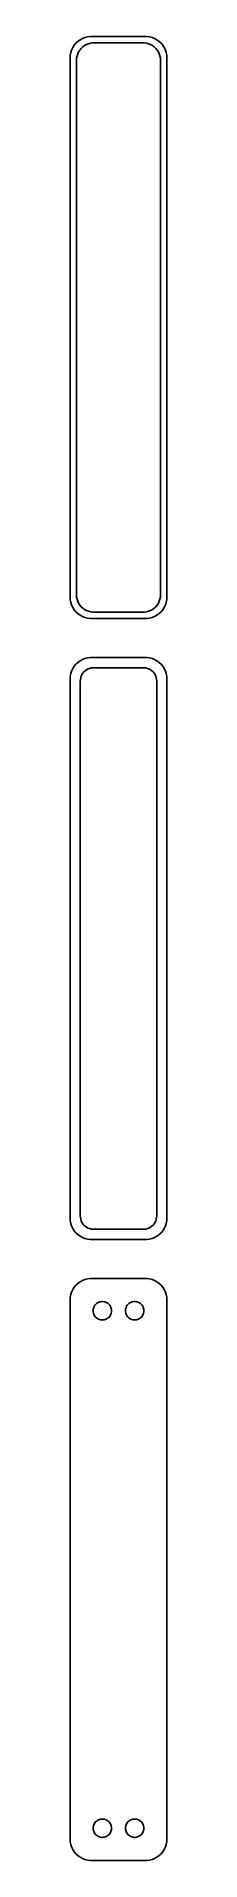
# Model space of a CAD drawing. Header units: metres. Extents: x -11 to 11, y 365 to 787.
import ezdxf

# ---------------------------------------------------------------- set-up
doc = ezdxf.new("R2010")
doc.units = ezdxf.units.M

msp = doc.modelspace()

# ---------------------------------------------------------------- linework, layer by layer
for p, q in [((-8.37889, 787.024), (-8.92912, 786.722)), ((-7.79507, 787.255), (-8.37889, 787.024)), ((-7.1869, 787.411), (-7.79507, 787.255)), ((-6.56395, 787.49), (-7.1869, 787.411)), ((6.56395, 787.49), (-6.56395, 787.49)), ((7.1869, 787.411), (6.56395, 787.49)), ((7.79507, 787.255), (7.1869, 787.411)), ((8.37889, 787.024), (7.79507, 787.255)), ((8.92912, 786.722), (8.37889, 787.024)), ((-11.2106, 783.127), (-11.25, 782.5)), ((-11.0929, 783.743), (-11.2106, 783.127)), ((-10.8989, 784.341), (-11.0929, 783.743)), ((-10.6315, 784.909), (-10.8989, 784.341)), ((-10.2951, 785.439), (-10.6315, 784.909)), ((-9.89484, 785.923), (-10.2951, 785.439)), ((-9.43712, 786.353), (-9.89484, 785.923)), ((-9.71844, 782.501), (-9.62433, 782.995)), ((-9.62433, 782.995), (-9.4691, 783.472)), ((-9.4691, 783.472), (-9.25522, 783.927)), ((-8.92912, 786.722), (-9.43712, 786.353)), ((-9.25522, 783.927), (-8.98605, 784.351)), ((-8.98605, 784.351), (-8.66586, 784.738)), ((-8.66586, 784.738), (-8.29968, 785.082)), ((-8.29968, 785.082), (-7.8933, 785.377)), ((-7.8933, 785.377), (-7.45311, 785.619)), ((-7.45311, 785.619), (-6.98605, 785.804)), ((-6.98605, 785.804), (-6.49951, 785.929)), ((-6.49951, 785.929), (-6.00116, 785.992)), ((-6.00116, 785.992), (6.00116, 785.992)), ((6.00116, 785.992), (6.49951, 785.929)), ((6.49951, 785.929), (6.98605, 785.804)), ((6.98605, 785.804), (7.45311, 785.619)), ((7.45311, 785.619), (7.8933, 785.377)), ((7.8933, 785.377), (8.29968, 785.082)), ((8.29968, 785.082), (8.66586, 784.738)), ((8.66586, 784.738), (8.98605, 784.351)), ((9.43712, 786.353), (8.92912, 786.722)), ((8.98605, 784.351), (9.25522, 783.927)), ((9.25522, 783.927), (9.4691, 783.472)), ((9.89484, 785.923), (9.43712, 786.353)), ((9.4691, 783.472), (9.62433, 782.995)), ((9.62433, 782.995), (9.71844, 782.501)), ((10.2951, 785.439), (9.89484, 785.923)), ((10.6315, 784.909), (10.2951, 785.439)), ((10.8989, 784.341), (10.6315, 784.909)), ((11.0929, 783.743), (10.8989, 784.341)), ((11.2106, 783.127), (11.0929, 783.743)), ((11.25, 782.5), (11.2106, 783.127)), ((-11.25, 782.5), (-11.25, 657.5)), ((-9.75, 782), (-9.71844, 782.501)), ((-9.75, 658), (-9.75, 782)), ((9.71844, 782.501), (9.75, 782)), ((9.75, 782), (9.75, 658)), ((11.25, 657.5), (11.25, 782.5)), ((-11.25, 657.5), (-11.2106, 656.873)), ((-11.2106, 656.873), (-11.0929, 656.257)), ((-11.0929, 656.257), (-10.8989, 655.659)), ((-10.8989, 655.659), (-10.6315, 655.091)), ((-9.71844, 657.499), (-9.75, 658)), ((-9.62433, 657.005), (-9.71844, 657.499)), ((-9.4691, 656.528), (-9.62433, 657.005)), ((-9.25522, 656.073), (-9.4691, 656.528)), ((-8.98605, 655.649), (-9.25522, 656.073)), ((-8.66586, 655.262), (-8.98605, 655.649)), ((8.98605, 655.649), (8.66586, 655.262)), ((9.25522, 656.073), (8.98605, 655.649)), ((9.4691, 656.528), (9.25522, 656.073)), ((9.62433, 657.005), (9.4691, 656.528)), ((9.71844, 657.499), (9.62433, 657.005)), ((9.75, 658), (9.71844, 657.499)), ((10.6315, 655.091), (10.8989, 655.659)), ((10.8989, 655.659), (11.0929, 656.257)), ((11.0929, 656.257), (11.2106, 656.873)), ((11.2106, 656.873), (11.25, 657.5)), ((-10.6315, 655.091), (-10.2951, 654.561)), ((-10.2951, 654.561), (-9.89484, 654.077)), ((-9.89484, 654.077), (-9.43712, 653.647)), ((-9.43712, 653.647), (-8.92912, 653.278)), ((-8.92912, 653.278), (-8.37889, 652.976)), ((-8.29968, 654.918), (-8.66586, 655.262)), ((-8.37889, 652.976), (-7.79507, 652.745)), ((-7.8933, 654.623), (-8.29968, 654.918)), ((-7.45311, 654.381), (-7.8933, 654.623)), ((-7.79507, 652.745), (-7.1869, 652.589)), ((-6.98605, 654.196), (-7.45311, 654.381)), ((-7.1869, 652.589), (-6.56395, 652.51)), ((-6.49951, 654.071), (-6.98605, 654.196)), ((-6.56395, 652.51), (6.56395, 652.51)), ((-6.00116, 654.008), (-6.49951, 654.071)), ((6.00116, 654.008), (-6.00116, 654.008)), ((6.49951, 654.071), (6.00116, 654.008)), ((6.98605, 654.196), (6.49951, 654.071)), ((6.56395, 652.51), (7.1869, 652.589)), ((7.45311, 654.381), (6.98605, 654.196)), ((7.1869, 652.589), (7.79507, 652.745)), ((7.8933, 654.623), (7.45311, 654.381)), ((7.79507, 652.745), (8.37889, 652.976)), ((8.29968, 654.918), (7.8933, 654.623)), ((8.66586, 655.262), (8.29968, 654.918)), ((8.37889, 652.976), (8.92912, 653.278)), ((8.92912, 653.278), (9.43712, 653.647)), ((9.43712, 653.647), (9.89484, 654.077)), ((9.89484, 654.077), (10.2951, 654.561)), ((10.2951, 654.561), (10.6315, 655.091)), ((-8.37889, 643.024), (-8.92912, 642.722)), ((-7.79507, 643.255), (-8.37889, 643.024)), ((-7.1869, 643.411), (-7.79507, 643.255)), ((-6.56395, 643.49), (-7.1869, 643.411)), ((6.56395, 643.49), (-6.56395, 643.49)), ((7.1869, 643.411), (6.56395, 643.49)), ((7.79507, 643.255), (7.1869, 643.411)), ((8.37889, 643.024), (7.79507, 643.255)), ((8.92912, 642.722), (8.37889, 643.024)), ((-11.2106, 639.127), (-11.25, 638.5)), ((-11.0929, 639.743), (-11.2106, 639.127)), ((-10.8989, 640.341), (-11.0929, 639.743)), ((-10.6315, 640.909), (-10.8989, 640.341)), ((-10.2951, 641.439), (-10.6315, 640.909)), ((-9.89484, 641.923), (-10.2951, 641.439)), ((-9.43712, 642.353), (-9.89484, 641.923)), ((-8.92912, 642.722), (-9.43712, 642.353)), ((-8.83836, 638.39), (-8.76512, 638.774)), ((-8.76512, 638.774), (-8.64432, 639.146)), ((-8.64432, 639.146), (-8.47786, 639.5)), ((-8.47786, 639.5), (-8.2684, 639.83)), ((-8.2684, 639.83), (-8.01921, 640.131)), ((-8.01921, 640.131), (-7.73424, 640.399)), ((-7.73424, 640.399), (-7.41798, 640.628)), ((-7.41798, 640.628), (-7.07541, 640.817)), ((-7.07541, 640.817), (-6.71194, 640.961)), ((-6.71194, 640.961), (-6.3333, 641.058)), ((-6.3333, 641.058), (-5.94545, 641.107)), ((-5.94545, 641.107), (5.94545, 641.107)), ((5.94545, 641.107), (6.3333, 641.058)), ((6.3333, 641.058), (6.71194, 640.961)), ((6.71194, 640.961), (7.07541, 640.817)), ((7.07541, 640.817), (7.41798, 640.628)), ((7.41798, 640.628), (7.73424, 640.399)), ((7.73424, 640.399), (8.01921, 640.131)), ((8.01921, 640.131), (8.2684, 639.83)), ((8.2684, 639.83), (8.47786, 639.5)), ((8.47786, 639.5), (8.64432, 639.146)), ((8.64432, 639.146), (8.76512, 638.774)), ((8.76512, 638.774), (8.83836, 638.39)), ((9.43712, 642.353), (8.92912, 642.722)), ((9.89484, 641.923), (9.43712, 642.353)), ((10.2951, 641.439), (9.89484, 641.923)), ((10.6315, 640.909), (10.2951, 641.439)), ((10.8989, 640.341), (10.6315, 640.909)), ((11.0929, 639.743), (10.8989, 640.341)), ((11.2106, 639.127), (11.0929, 639.743)), ((11.25, 638.5), (11.2106, 639.127)), ((-11.25, 638.5), (-11.25, 513.5)), ((-8.86292, 638), (-8.83836, 638.39)), ((-8.86292, 514), (-8.86292, 638)), ((8.83836, 638.39), (8.86292, 638)), ((8.86292, 638), (8.86292, 514)), ((11.25, 513.5), (11.25, 638.5)), ((-11.25, 513.5), (-11.2106, 512.873)), ((-11.2106, 512.873), (-11.0929, 512.257)), ((-11.0929, 512.257), (-10.8989, 511.659)), ((-8.83836, 513.61), (-8.86292, 514)), ((-8.76512, 513.226), (-8.83836, 513.61)), ((-8.64432, 512.854), (-8.76512, 513.226)), ((-8.47786, 512.5), (-8.64432, 512.854)), ((-8.2684, 512.17), (-8.47786, 512.5)), ((-8.01921, 511.869), (-8.2684, 512.17)), ((-7.73424, 511.601), (-8.01921, 511.869)), ((8.01921, 511.869), (7.73424, 511.601)), ((8.2684, 512.17), (8.01921, 511.869)), ((8.47786, 512.5), (8.2684, 512.17)), ((8.64432, 512.854), (8.47786, 512.5)), ((8.76512, 513.226), (8.64432, 512.854)), ((8.83836, 513.61), (8.76512, 513.226)), ((8.86292, 514), (8.83836, 513.61)), ((10.8989, 511.659), (11.0929, 512.257)), ((11.0929, 512.257), (11.2106, 512.873)), ((11.2106, 512.873), (11.25, 513.5)), ((-10.8989, 511.659), (-10.6315, 511.091)), ((-10.6315, 511.091), (-10.2951, 510.561)), ((-10.2951, 510.561), (-9.89484, 510.077)), ((-9.89484, 510.077), (-9.43712, 509.647)), ((-9.43712, 509.647), (-8.92912, 509.278)), ((-8.92912, 509.278), (-8.37889, 508.976)), ((-8.37889, 508.976), (-7.79507, 508.745)), ((-7.79507, 508.745), (-7.1869, 508.589)), ((-7.41798, 511.372), (-7.73424, 511.601)), ((-7.07541, 511.183), (-7.41798, 511.372)), ((-7.1869, 508.589), (-6.56395, 508.51)), ((-6.71194, 511.039), (-7.07541, 511.183)), ((-6.3333, 510.942), (-6.71194, 511.039)), ((-6.56395, 508.51), (6.56395, 508.51)), ((-5.94545, 510.893), (-6.3333, 510.942)), ((5.94545, 510.893), (-5.94545, 510.893)), ((6.3333, 510.942), (5.94545, 510.893)), ((6.71194, 511.039), (6.3333, 510.942)), ((6.56395, 508.51), (7.1869, 508.589)), ((7.07541, 511.183), (6.71194, 511.039)), ((7.41798, 511.372), (7.07541, 511.183)), ((7.1869, 508.589), (7.79507, 508.745)), ((7.73424, 511.601), (7.41798, 511.372)), ((7.79507, 508.745), (8.37889, 508.976)), ((8.37889, 508.976), (8.92912, 509.278)), ((8.92912, 509.278), (9.43712, 509.647)), ((9.43712, 509.647), (9.89484, 510.077)), ((9.89484, 510.077), (10.2951, 510.561)), ((10.2951, 510.561), (10.6315, 511.091)), ((10.6315, 511.091), (10.8989, 511.659)), ((-7.79507, 499.255), (-8.37889, 499.024)), ((-7.1869, 499.411), (-7.79507, 499.255)), ((-6.56395, 499.49), (-7.1869, 499.411)), ((6.56395, 499.49), (-6.56395, 499.49)), ((7.1869, 499.411), (6.56395, 499.49)), ((7.79507, 499.255), (7.1869, 499.411)), ((8.37889, 499.024), (7.79507, 499.255)), ((-11.2106, 495.127), (-11.25, 494.5)), ((-11.0929, 495.743), (-11.2106, 495.127)), ((-10.8989, 496.341), (-11.0929, 495.743)), ((-10.6315, 496.909), (-10.8989, 496.341)), ((-10.2951, 497.439), (-10.6315, 496.909)), ((-9.89484, 497.923), (-10.2951, 497.439)), ((-9.43712, 498.353), (-9.89484, 497.923)), ((-8.92912, 498.722), (-9.43712, 498.353)), ((-8.37889, 499.024), (-8.92912, 498.722)), ((8.92912, 498.722), (8.37889, 499.024)), ((9.43712, 498.353), (8.92912, 498.722)), ((9.89484, 497.923), (9.43712, 498.353)), ((10.2951, 497.439), (9.89484, 497.923)), ((10.6315, 496.909), (10.2951, 497.439)), ((10.8989, 496.341), (10.6315, 496.909)), ((11.0929, 495.743), (10.8989, 496.341)), ((11.2106, 495.127), (11.0929, 495.743)), ((11.25, 494.5), (11.2106, 495.127)), ((-11.25, 494.5), (-11.25, 369.5)), ((-5.88528, 492), (-5.86845, 492.268)), ((-5.86845, 491.732), (-5.88528, 492)), ((-5.86845, 492.268), (-5.81821, 492.531)), ((-5.81821, 491.469), (-5.86845, 491.732)), ((-5.81821, 492.531), (-5.73534, 492.786)), ((-5.73534, 491.214), (-5.81821, 491.469)), ((-5.73534, 492.786), (-5.62117, 493.029)), ((-5.62117, 490.971), (-5.73534, 491.214)), ((-5.62117, 493.029), (-5.47748, 493.255)), ((-5.47748, 490.745), (-5.62117, 490.971)), ((-5.47748, 493.255), (-5.30655, 493.462)), ((-5.30655, 490.538), (-5.47748, 490.745)), ((-5.30655, 493.462), (-5.11108, 493.645)), ((-5.11108, 493.645), (-4.89413, 493.803)), ((-4.89413, 493.803), (-4.65915, 493.932)), ((-4.65915, 493.932), (-4.40984, 494.031)), ((-4.40984, 494.031), (-4.1501, 494.097)), ((-4.1501, 494.097), (-3.88406, 494.131)), ((-3.88406, 494.131), (-3.61592, 494.131)), ((-3.61592, 494.131), (-3.34988, 494.097)), ((-3.34988, 494.097), (-3.09015, 494.031)), ((-3.09015, 494.031), (-2.84084, 493.932)), ((-2.84084, 493.932), (-2.60585, 493.803)), ((-2.60585, 493.803), (-2.3889, 493.645)), ((-2.3889, 493.645), (-2.19344, 493.462)), ((-2.19344, 493.462), (-2.02251, 493.255)), ((-2.02251, 490.745), (-2.19344, 490.538)), ((-2.02251, 493.255), (-1.87881, 493.029)), ((-1.87881, 490.971), (-2.02251, 490.745)), ((-1.87881, 493.029), (-1.76465, 492.786)), ((-1.76465, 491.214), (-1.87881, 490.971)), ((-1.76465, 492.786), (-1.68178, 492.531)), ((-1.68178, 491.469), (-1.76465, 491.214)), ((-1.68178, 492.531), (-1.63153, 492.268)), ((-1.63153, 491.732), (-1.68178, 491.469)), ((-1.63153, 492.268), (-1.6147, 492)), ((-1.6147, 492), (-1.63153, 491.732)), ((1.6147, 492), (1.63153, 492.268)), ((1.63153, 491.732), (1.6147, 492)), ((1.63153, 492.268), (1.68178, 492.531)), ((1.68178, 491.469), (1.63153, 491.732)), ((1.68178, 492.531), (1.76465, 492.786)), ((1.76465, 491.214), (1.68178, 491.469)), ((1.76465, 492.786), (1.87881, 493.029)), ((1.87881, 490.971), (1.76465, 491.214)), ((1.87881, 493.029), (2.02251, 493.255)), ((2.02251, 490.745), (1.87881, 490.971)), ((2.02251, 493.255), (2.19344, 493.462)), ((2.19344, 490.538), (2.02251, 490.745)), ((2.19344, 493.462), (2.3889, 493.645)), ((2.3889, 493.645), (2.60585, 493.803)), ((2.60585, 493.803), (2.84084, 493.932)), ((2.84084, 493.932), (3.09015, 494.031)), ((3.09015, 494.031), (3.34988, 494.097)), ((3.34988, 494.097), (3.61592, 494.131)), ((3.61592, 494.131), (3.88406, 494.131)), ((3.88406, 494.131), (4.1501, 494.097)), ((4.1501, 494.097), (4.40984, 494.031)), ((4.40984, 494.031), (4.65915, 493.932)), ((4.65915, 493.932), (4.89413, 493.803)), ((4.89413, 493.803), (5.11108, 493.645)), ((5.11108, 493.645), (5.30655, 493.462)), ((5.30655, 493.462), (5.47748, 493.255)), ((5.47748, 490.745), (5.30655, 490.538)), ((5.47748, 493.255), (5.62117, 493.029)), ((5.62117, 490.971), (5.47748, 490.745)), ((5.62117, 493.029), (5.73534, 492.786)), ((5.73534, 491.214), (5.62117, 490.971)), ((5.73534, 492.786), (5.81821, 492.531)), ((5.81821, 491.469), (5.73534, 491.214)), ((5.81821, 492.531), (5.86845, 492.268)), ((5.86845, 491.732), (5.81821, 491.469)), ((5.86845, 492.268), (5.88528, 492)), ((5.88528, 492), (5.86845, 491.732)), ((11.25, 369.5), (11.25, 494.5)), ((-5.11108, 490.355), (-5.30655, 490.538)), ((-4.89413, 490.197), (-5.11108, 490.355)), ((-4.65915, 490.068), (-4.89413, 490.197)), ((-4.40984, 489.969), (-4.65915, 490.068)), ((-4.1501, 489.903), (-4.40984, 489.969)), ((-3.88406, 489.869), (-4.1501, 489.903)), ((-3.61592, 489.869), (-3.88406, 489.869)), ((-3.34988, 489.903), (-3.61592, 489.869)), ((-3.09015, 489.969), (-3.34988, 489.903)), ((-2.84084, 490.068), (-3.09015, 489.969)), ((-2.60585, 490.197), (-2.84084, 490.068)), ((-2.3889, 490.355), (-2.60585, 490.197)), ((-2.19344, 490.538), (-2.3889, 490.355)), ((2.3889, 490.355), (2.19344, 490.538)), ((2.60585, 490.197), (2.3889, 490.355)), ((2.84084, 490.068), (2.60585, 490.197)), ((3.09015, 489.969), (2.84084, 490.068)), ((3.34988, 489.903), (3.09015, 489.969)), ((3.61592, 489.869), (3.34988, 489.903)), ((3.88406, 489.869), (3.61592, 489.869)), ((4.1501, 489.903), (3.88406, 489.869)), ((4.40984, 489.969), (4.1501, 489.903)), ((4.65915, 490.068), (4.40984, 489.969)), ((4.89413, 490.197), (4.65915, 490.068)), ((5.11108, 490.355), (4.89413, 490.197)), ((5.30655, 490.538), (5.11108, 490.355)), ((-5.88528, 372), (-5.86845, 372.268)), ((-5.86845, 372.268), (-5.81821, 372.531)), ((-5.81821, 372.531), (-5.73534, 372.786)), ((-5.73534, 372.786), (-5.62117, 373.029)), ((-5.62117, 373.029), (-5.47748, 373.255)), ((-5.47748, 373.255), (-5.30655, 373.462)), ((-5.30655, 373.462), (-5.11108, 373.645)), ((-5.11108, 373.645), (-4.89413, 373.803)), ((-4.89413, 373.803), (-4.65915, 373.932)), ((-4.65915, 373.932), (-4.40984, 374.031)), ((-4.40984, 374.031), (-4.1501, 374.097)), ((-4.1501, 374.097), (-3.88406, 374.131)), ((-3.88406, 374.131), (-3.61592, 374.131)), ((-3.61592, 374.131), (-3.34988, 374.097)), ((-3.34988, 374.097), (-3.09015, 374.031)), ((-3.09015, 374.031), (-2.84084, 373.932)), ((-2.84084, 373.932), (-2.60585, 373.803)), ((-2.60585, 373.803), (-2.3889, 373.645)), ((-2.3889, 373.645), (-2.19344, 373.462)), ((-2.19344, 373.462), (-2.02251, 373.255)), ((-2.02251, 373.255), (-1.87881, 373.029)), ((-1.87881, 373.029), (-1.76465, 372.786)), ((-1.76465, 372.786), (-1.68178, 372.531)), ((-1.68178, 372.531), (-1.63153, 372.268)), ((-1.63153, 372.268), (-1.6147, 372)), ((1.6147, 372), (1.63153, 372.268)), ((1.63153, 372.268), (1.68178, 372.531)), ((1.68178, 372.531), (1.76465, 372.786)), ((1.76465, 372.786), (1.87881, 373.029)), ((1.87881, 373.029), (2.02251, 373.255)), ((2.02251, 373.255), (2.19344, 373.462)), ((2.19344, 373.462), (2.3889, 373.645)), ((2.3889, 373.645), (2.60585, 373.803)), ((2.60585, 373.803), (2.84084, 373.932)), ((2.84084, 373.932), (3.09015, 374.031)), ((3.09015, 374.031), (3.34988, 374.097)), ((3.34988, 374.097), (3.61592, 374.131)), ((3.61592, 374.131), (3.88406, 374.131)), ((3.88406, 374.131), (4.1501, 374.097)), ((4.1501, 374.097), (4.40984, 374.031)), ((4.40984, 374.031), (4.65915, 373.932)), ((4.65915, 373.932), (4.89413, 373.803)), ((4.89413, 373.803), (5.11108, 373.645)), ((5.11108, 373.645), (5.30655, 373.462)), ((5.30655, 373.462), (5.47748, 373.255)), ((5.47748, 373.255), (5.62117, 373.029)), ((5.62117, 373.029), (5.73534, 372.786)), ((5.73534, 372.786), (5.81821, 372.531)), ((5.81821, 372.531), (5.86845, 372.268)), ((5.86845, 372.268), (5.88528, 372)), ((-11.25, 369.5), (-11.2106, 368.873)), ((-11.2106, 368.873), (-11.0929, 368.257)), ((-11.0929, 368.257), (-10.8989, 367.659)), ((-5.86845, 371.732), (-5.88528, 372)), ((-5.81821, 371.469), (-5.86845, 371.732)), ((-5.73534, 371.214), (-5.81821, 371.469)), ((-5.62117, 370.971), (-5.73534, 371.214)), ((-5.47748, 370.745), (-5.62117, 370.971)), ((-5.30655, 370.538), (-5.47748, 370.745)), ((-5.11108, 370.355), (-5.30655, 370.538)), ((-4.89413, 370.197), (-5.11108, 370.355)), ((-4.65915, 370.068), (-4.89413, 370.197)), ((-4.40984, 369.969), (-4.65915, 370.068)), ((-4.1501, 369.903), (-4.40984, 369.969)), ((-3.88406, 369.869), (-4.1501, 369.903)), ((-3.61592, 369.869), (-3.88406, 369.869)), ((-3.34988, 369.903), (-3.61592, 369.869)), ((-3.09015, 369.969), (-3.34988, 369.903)), ((-2.84084, 370.068), (-3.09015, 369.969)), ((-2.60585, 370.197), (-2.84084, 370.068)), ((-2.3889, 370.355), (-2.60585, 370.197)), ((-2.19344, 370.538), (-2.3889, 370.355)), ((-2.02251, 370.745), (-2.19344, 370.538)), ((-1.87881, 370.971), (-2.02251, 370.745)), ((-1.76465, 371.214), (-1.87881, 370.971)), ((-1.68178, 371.469), (-1.76465, 371.214)), ((-1.63153, 371.732), (-1.68178, 371.469)), ((-1.6147, 372), (-1.63153, 371.732)), ((1.63153, 371.732), (1.6147, 372)), ((1.68178, 371.469), (1.63153, 371.732)), ((1.76465, 371.214), (1.68178, 371.469)), ((1.87881, 370.971), (1.76465, 371.214)), ((2.02251, 370.745), (1.87881, 370.971)), ((2.19344, 370.538), (2.02251, 370.745)), ((2.3889, 370.355), (2.19344, 370.538)), ((2.60585, 370.197), (2.3889, 370.355)), ((2.84084, 370.068), (2.60585, 370.197)), ((3.09015, 369.969), (2.84084, 370.068)), ((3.34988, 369.903), (3.09015, 369.969)), ((3.61592, 369.869), (3.34988, 369.903)), ((3.88406, 369.869), (3.61592, 369.869)), ((4.1501, 369.903), (3.88406, 369.869)), ((4.40984, 369.969), (4.1501, 369.903)), ((4.65915, 370.068), (4.40984, 369.969)), ((4.89413, 370.197), (4.65915, 370.068)), ((5.11108, 370.355), (4.89413, 370.197)), ((5.30655, 370.538), (5.11108, 370.355)), ((5.47748, 370.745), (5.30655, 370.538)), ((5.62117, 370.971), (5.47748, 370.745)), ((5.73534, 371.214), (5.62117, 370.971)), ((5.81821, 371.469), (5.73534, 371.214)), ((5.86845, 371.732), (5.81821, 371.469)), ((5.88528, 372), (5.86845, 371.732)), ((10.8989, 367.659), (11.0929, 368.257)), ((11.0929, 368.257), (11.2106, 368.873)), ((11.2106, 368.873), (11.25, 369.5)), ((-10.8989, 367.659), (-10.6315, 367.091)), ((-10.6315, 367.091), (-10.2951, 366.561)), ((-10.2951, 366.561), (-9.89484, 366.077)), ((-9.89484, 366.077), (-9.43712, 365.647)), ((-9.43712, 365.647), (-8.92912, 365.278)), ((-8.92912, 365.278), (-8.37889, 364.976)), ((-8.37889, 364.976), (-7.79507, 364.745)), ((-7.79507, 364.745), (-7.1869, 364.589)), ((-7.1869, 364.589), (-6.56395, 364.51)), ((-6.56395, 364.51), (6.56395, 364.51)), ((6.56395, 364.51), (7.1869, 364.589)), ((7.1869, 364.589), (7.79507, 364.745)), ((7.79507, 364.745), (8.37889, 364.976)), ((8.37889, 364.976), (8.92912, 365.278)), ((8.92912, 365.278), (9.43712, 365.647)), ((9.43712, 365.647), (9.89484, 366.077)), ((9.89484, 366.077), (10.2951, 366.561)), ((10.2951, 366.561), (10.6315, 367.091)), ((10.6315, 367.091), (10.8989, 367.659))]:
    msp.add_line(p, q)

doc.saveas('drawing.dxf')
